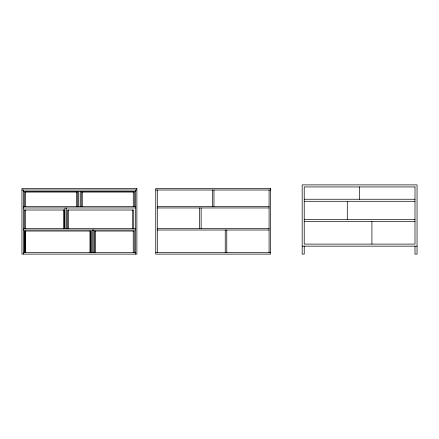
<?xml version="1.0" encoding="UTF-8"?>
<svg xmlns="http://www.w3.org/2000/svg" width="439" height="439" viewBox="0 0 439 439"><rect width="100%" height="100%" fill="white"/><g stroke="black" fill="none" stroke-linecap="round" stroke-linejoin="round"><path stroke-width="0.66" d="M21.95 190.01L136.875 190.01M155.752 190.01L270.627 190.01M23.486 191.552L135.333 191.552M304.227 199.246L414.998 199.246M304.227 201.292L414.998 201.292M23.486 206.423L135.333 206.423M157.288 206.423L269.085 206.423M23.486 207.96L135.333 207.96M157.288 207.96L269.085 207.96M24.518 210.012L64.56 210.012L64.56 228.472L64.522 210.012M304.227 219.489L414.998 219.489M304.227 221.541L414.998 221.541M23.486 228.472L135.333 228.472M157.288 228.472L269.085 228.472M23.486 230.014L135.333 230.014M157.288 230.014L269.085 230.014M24.518 231.04L24.518 252.579L24.463 231.04L90.983 231.04L90.983 252.579L90.928 231.04M302.175 246.158L417.05 246.158M23.486 252.579L135.333 252.579M155.752 252.579L270.627 252.579M414.998 246.158L414.998 254.115L417.05 254.115L417.05 184.885L302.175 184.885L302.175 254.115L304.227 254.115L304.227 246.158M371.921 221.541L371.921 244.106M359.612 186.937L359.612 199.246M347.293 201.292L347.293 219.489M269.085 190.01L269.085 252.579M226.776 230.014L226.776 252.579M225.24 230.014L225.24 252.579M213.958 190.01L213.958 206.423M212.421 190.01L212.421 206.423M201.139 207.96L201.139 228.472M199.597 207.96L199.597 228.472M157.288 190.01L157.288 252.579M135.333 190.01L135.333 254.115M134.307 206.423L134.307 192.062L81.231 192.062L81.231 206.423M134.263 252.579L134.263 231.04L94.39 231.04L94.39 252.579M133.725 228.472L133.725 210.012L67.573 210.012L67.573 228.472M133.28 192.062L133.28 206.423M133.242 231.04L133.242 252.579M132.699 210.012L132.699 228.472M95.417 231.04L95.417 252.579M93.792 252.579L93.792 230.08L92.256 230.08L92.256 252.579M89.957 231.04L89.957 252.579M82.258 192.062L82.258 206.423M80.205 191.552L80.205 206.423M78.663 191.552L78.663 206.423M77.637 206.423L77.637 192.062L24.562 192.062L24.562 206.423M76.616 192.062L76.616 206.423M68.599 210.012L68.599 228.472M66.547 207.96L66.547 228.472M65.005 207.96L65.005 228.472M63.534 210.012L63.534 228.472M25.588 192.062L25.588 206.423M25.588 210.012L25.588 228.472M25.594 231.04L25.594 252.579M25.544 231.04L25.544 252.579M24.562 210.012L24.518 228.472M23.486 190.01L23.536 254.115M414.998 186.937L304.227 186.937L304.227 244.106L414.998 244.106L414.998 186.937M136.875 188.474L21.95 188.474L21.95 254.115L136.875 254.115L136.875 188.474M270.627 188.474L155.752 188.474L155.752 254.115L270.627 254.115L270.627 188.474"/></g></svg>
